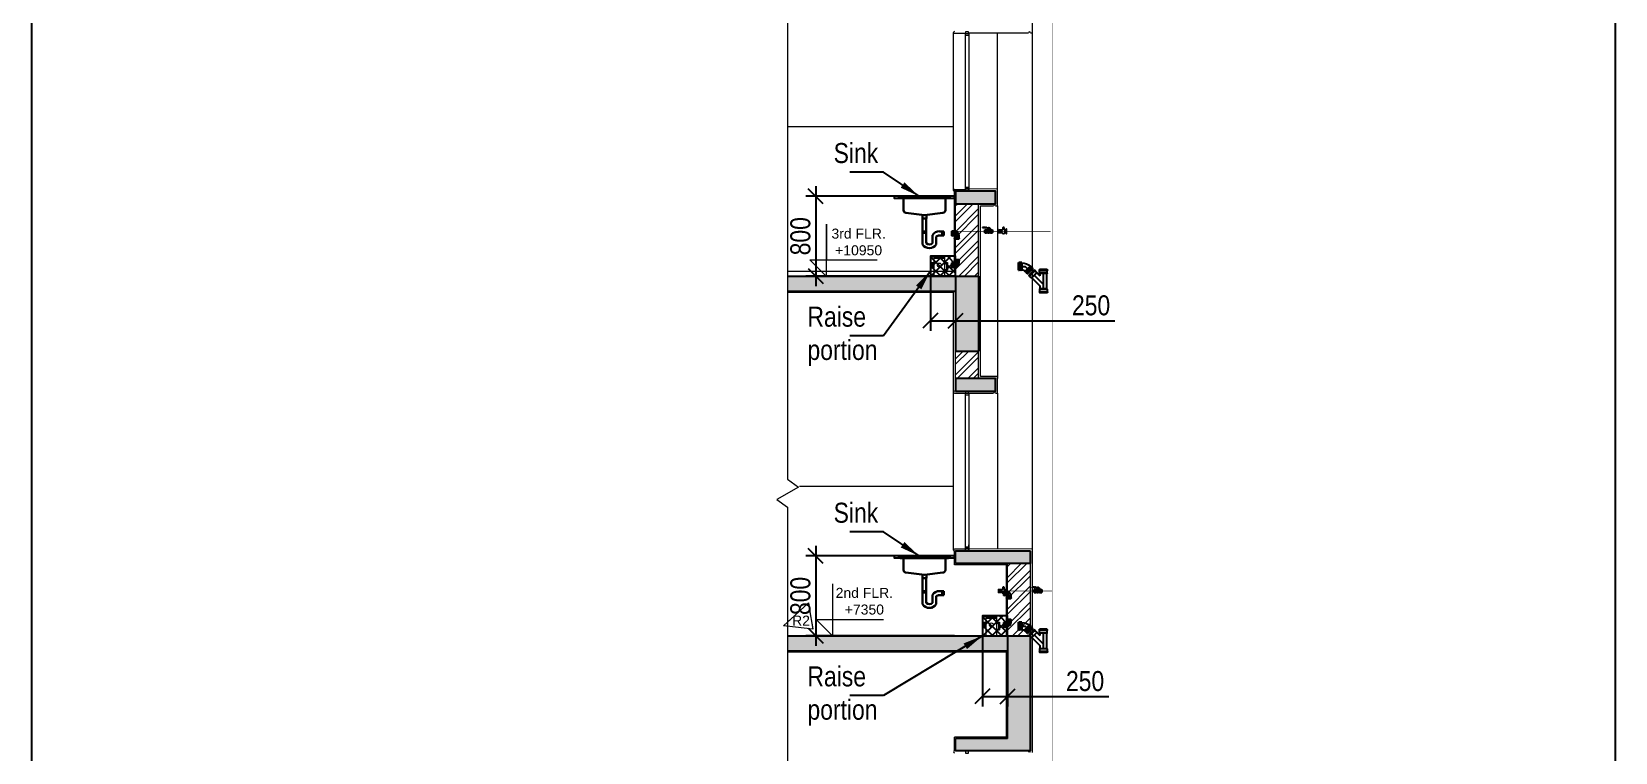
# Model space of a CAD drawing. Header units: inches. Extents: x 5899882 to 5988838, y -468923 to -96891.
# Drawn here: x 5899882 to 5915724, y -291163 to -283951 of the extents above; entities that cross this region are included whole.
import ezdxf

# ---------------------------------------------------------------- set-up
doc = ezdxf.new("R2010")
doc.units = ezdxf.units.IN
doc.header["$MEASUREMENT"] = 0
doc.linetypes.add('1', pattern=[0])
doc.layers.get('Defpoints').update_dxf_attribs({"color": 8})
for name, color, linetype in [('0- SLC ARCH LAYOUT', 7, 'Continuous'), ('0- SLC DIMENSION', 7, 'Continuous'), ('0-SLC-40 MM Waste water pipe', 3, 'Continuous'), ('0-SLC-75MM WASTE PIPE', 6, 'Continuous'), ('0-SLC-Angle stop cock', 5, 'Continuous'), ('0-SLC-DOMESTIC LINE', 5, 'DOMESTIC_LINE'), ('0-SLC-Raised portion', 1, 'Continuous'), ('P-TEXT', 7, 'Continuous')]:
    doc.layers.add(name, color=color, linetype=linetype)
for name, color, linetype, lineweight in [('0-Fixture', 5, 'Continuous', 30), ('0-SLC-CLAMPS', 7, 'Continuous', 9), ('ARLC-DOOR-W', 8, 'Continuous', 5), ('ARLC-ELE0', 8, 'Continuous', 9), ('ARLC-HATCH-C', 8, 'Continuous', 5), ('ARLC-HATCH-W', 251, 'Continuous', 9), ('ARLC-PLASTER', 251, 'Continuous', 0), ('ARLC-RCC', 8, 'Continuous', 25), ('ARLC-TEXT0', 8, 'Continuous', 20), ('ARLC-WALL', 8, 'Continuous', 15), ('M04 Sanitaryware', 174, 'Continuous', 9), ('P-Ball valve', 7, 'Continuous', 0), ('win marks', 41, 'Continuous', 18)]:
    doc.layers.add(name, color=color, linetype=linetype, lineweight=lineweight)
doc.styles.add('ARAIL', font='arial.ttf')
doc.styles.add('ARIAL', font='tahoma.ttf')
doc.styles.add('LT0050R', font='arial.ttf', dxfattribs={"height": 120})
doc.styles.get("Standard").update_dxf_attribs({"font": 'arial.ttf'})
doc.styles.add('swis cn bt', font='swissc.ttf')
doc.linetypes.add('DOMESTIC_LINE', pattern='A,0.5,-0.2,["DWS",ARIAL,S=0.1,R=0,X=-0.1,Y=-0.05],-0.25', length=0.95)
doc.dimstyles.new('LT0050R', dxfattribs={"dimtxt": 120, "dimasz": 80, "dimexe": 80, "dimexo": 50, "dimgap": 80, "dimtad": 0, "dimdec": 0, "dimzin": 0, "dimdsep": 46, "dimtxsty": 'LT0050R', "dimblk": 'ARCHTICK', "dimcen": 1, "dimdle": 80, "dimclrd": 252, "dimclre": 252, "dimclrt": 240, "dimadec": 0, "dimazin": 0, "dimtfac": 1, "dimtdec": 0, "dimtofl": 0, "dimtmove": 1, "dimatfit": 3, "dimfxl": 1, "dimtolj": 1, "dimtzin": 0, "dimlwd": -1, "dimlwe": -1, "dimarcsym": 0})
doc.dimstyles.new('SLC', dxfattribs={"dimtxt": 200, "dimasz": 150, "dimexe": 100, "dimexo": 0, "dimgap": 50, "dimtad": 1, "dimdec": 0, "dimrnd": 5, "dimzin": 1, "dimdsep": 46, "dimtxsty": 'swis cn bt', "dimblk": 'OBLIQUE', "dimcen": 60, "dimdle": 100, "dimclrd": 256, "dimclre": 256, "dimclrt": 256, "dimazin": 0, "dimtfac": 1, "dimtdec": 0, "dimtofl": 0, "dimtmove": 0, "dimatfit": 3, "dimfxl": 0.18, "dimtolj": 1, "dimtzin": 0, "dimarcsym": 0})
pattern_1 = [(45, (-111975504.63, 238837926.83), (-79.549512883, 79.549512883), []), (45, (-111975451.6, 238837926.83), (-79.549512883, 79.549512883), [])]

# ---------------------------------------------------------------- blocks, each defined once
blk = doc.blocks.new('A$C1A363136')
at = {"layer": 'ARLC-HATCH-C'}
for color, points in [(253, [(-2119.5, 12700), (-2119.5, 12575), (-1719.5, 12575), (-1719.5, 12700)]), (253, [(-1889.5, 11850), (-3800.4, 11850), (-3800.4, 11700), (-2119.5, 11700), (-2119.5, 11100), (-1889.5, 11100)]), (253, [(-1719.5, 10700), (-1719.5, 10825), (-2119.5, 10825), (-2119.5, 10700)]), (253, [(-1369.5, 8975), (-1369.5, 9100), (-2119.5, 9100), (-2119.5, 8975)]), (256, [(-1599.5, 7225), (-2119.5, 7225), (-2119.5, 7100), (-1369.5, 7100), (-1369.5, 8250), (-3800.4, 8250), (-3800.4, 8100), (-1599.5, 8100)])]:
    blk.add_hatch(color=color, dxfattribs=at).paths.add_polyline_path(points)
at = {"layer": 'ARLC-HATCH-W', "ltscale": 0.05}
h = blk.add_hatch(dxfattribs=at)
h.set_pattern_fill('ANSI32', color=256, scale=300, style=0)
h.set_pattern_definition(pattern_1)
h.paths.add_polyline_path([(-1889.5, 12575), (-2119.5, 12575), (-2119.5, 11850), (-1889.5, 11850)])
h = blk.add_hatch(dxfattribs=at)
h.set_pattern_fill('ANSI32', color=256, scale=300, style=0)
h.set_pattern_definition(pattern_1)
h.paths.add_polyline_path([(-1889.5, 11100), (-2119.5, 11100), (-2119.5, 10825), (-1889.5, 10825)])
h = blk.add_hatch(dxfattribs=at)
h.set_pattern_fill('ANSI32', color=256, scale=300, style=0)
h.set_pattern_definition(pattern_1)
h.paths.add_polyline_path([(-1599.5, 8250), (-1369.5, 8250), (-1369.5, 8975), (-1599.5, 8975)])
at = {"layer": 'ARLC-DOOR-W', "ltscale": 0.1}
for p, q in [((-3800.4, 16762.2), (-3800.4, 9819.8)), ((-3690.7, 9740.1), (-3907.9, 9616)), ((-3800.4, 9819.8), (-3690.7, 9740.1)), ((-3907.9, 9616), (-3800.4, 9537.9)), ((-3800.4, 9537.9), (-3800.4, -150))]:
    blk.add_line(p, q, dxfattribs=at)
at = {"layer": 'ARLC-DOOR-W', "lineweight": 9}
for p, q in [((-2021, 12700), (-2021, 14281)), ((-1988, 14237.9), (-1988, 12700)), ((-2021, 9100), (-2021, 10681)), ((-1988, 10637.9), (-1988, 9100))]:
    blk.add_line(p, q, dxfattribs=at)
at = {"layer": 'ARLC-ELE0', "ltscale": 0.1}
for p, q in [((-2141, 12709.5), (-2141, 14290.5)), ((-1699.5, 12720), (-1699.5, 14285)), ((-1349.5, 9120), (-1349.5, 14285)), ((-3800.4, 13350), (-2141, 13350)), ((-3680.4, 13350), (-2506.5, 13350)), ((-1699.5, 12555), (-1699.5, 10825)), ((-3800.4, 11900), (-2119.5, 11900)), ((-2141, 9109.5), (-2141, 10690.5)), ((-1699.5, 10680), (-1699.5, 9120)), ((-3680.4, 9750), (-2141, 9750)), ((-3680.4, 9750), (-2518.5, 9750))]:
    blk.add_line(p, q, dxfattribs=at)
at = {"layer": 'ARLC-PLASTER'}
for p, q in [((-1349.5, 14285), (-1349.5, 16525)), ((-2131.5, 14281), (-2017, 14281)), ((-1992, 14285), (-1389.5, 14285)), ((-1369.5, 14285), (-1349.5, 14285)), ((-2131.5, 12719), (-2021, 12719)), ((-2119.5, 12700), (-2131.5, 12700)), ((-2119.5, 10700), (-2131.5, 10700)), ((-2021, 9119), (-2131.5, 9119)), ((-2119.5, 7100), (-2131.5, 7100))]:
    blk.add_line(p, q, dxfattribs=at)
at = {"layer": 'ARLC-PLASTER', "ltscale": 0.1}
for p, q in [((-2131.5, 11900), (-2131.5, 12700)), ((-1699.5, 12720), (-1988, 12723)), ((-1699.5, 12555), (-1699.5, 12720)), ((-1869.5, 10848), (-1869.5, 12555)), ((-1869.5, 12555), (-1739.5, 12555)), ((-1719.5, 12555), (-1699.5, 12555)), ((-3800.4, 11690), (-2141, 11690)), ((-2141, 10690.5), (-2141, 11690)), ((-1699.5, 10845), (-1869.5, 10848)), ((-1699.5, 10680), (-1699.5, 10845)), ((-2131.5, 10681), (-2017, 10681)), ((-1992, 10680), (-1739.5, 10680)), ((-1719.5, 10680), (-1699.5, 10680)), ((-2131.5, 8963), (-2131.5, 9100)), ((-2119.5, 9100), (-2131.5, 9100)), ((-1349.5, 9120), (-1988, 9122.9)), ((-1349.5, 7085), (-1349.5, 9120)), ((-1611.5, 8963), (-2131.5, 8963)), ((-1611.5, 8250), (-1611.5, 8963)), ((-3800.4, 8090), (-1611.5, 8090)), ((-1611.5, 7237), (-1611.5, 8090)), ((-2131.5, 7100), (-2131.5, 7237)), ((-1611.5, 7237), (-2131.5, 7237))]:
    blk.add_line(p, q, dxfattribs=at)
at = {"layer": 'ARLC-PLASTER'}
for centre in [(-2131.5, 14290.5), (-2131.5, 12709.5), (-2131.5, 10690.5), (-2131.5, 9109.5), (-2131.5, 7090.5)]:
    blk.add_arc(centre, 9.5, 90, 270, dxfattribs=at)
at = {"layer": 'ARLC-PLASTER', "ltscale": 0.1}
for centre in [(-1379.5, 14285), (-1729.5, 12555), (-1729.5, 10680), (-1379.5, 7085)]:
    blk.add_arc(centre, 10, 0, 180, dxfattribs=at)
at = {"layer": 'ARLC-RCC', "ltscale": 0.1}
for p, q in [((-3800.4, 11850), (-1889.5, 11850)), ((-1889.5, 11850), (-1889.5, 11100)), ((-3800.4, 11700), (-2119.5, 11700)), ((-2119.5, 11700), (-2119.5, 11100)), ((-2119.5, 11100), (-1889.5, 11100)), ((-2119.5, 8975), (-2119.5, 9100)), ((-1369.5, 9100), (-2119.5, 9100)), ((-1369.5, 8975), (-1369.5, 9100)), ((-1369.5, 8975), (-2119.5, 8975)), ((-3800.4, 8250), (-1599.5, 8250)), ((-3800.4, 8250), (-1369.5, 8250)), ((-3800.4, 8100), (-1599.5, 8100)), ((-1599.5, 7225), (-2119.5, 7225)), ((-2119.5, 7100), (-2119.5, 7225)), ((-1369.5, 7100), (-2119.5, 7100))]:
    blk.add_line(p, q, dxfattribs=at)
at = {"layer": 'ARLC-RCC', "linetype": 'Continuous'}
for p, q in [((-1369.5, 7100), (-1369.5, 8250)), ((-1599.5, 7225), (-1599.5, 8100))]:
    blk.add_line(p, q, dxfattribs=at)
at = {"layer": 'ARLC-RCC', "ltscale": 0.1}
for points in [[(-2119.5, 12575), (-1719.5, 12575), (-1719.5, 12700), (-2119.5, 12700)], [(-2119.5, 10700), (-1719.5, 10700), (-1719.5, 10825), (-2119.5, 10825)]]:
    blk.add_lwpolyline(points, close=True, dxfattribs=at)
at = {"layer": 'ARLC-WALL', "ltscale": 0.1}
for p, q in [((-2119.5, 11850), (-2119.5, 12575)), ((-1889.5, 11850), (-1889.5, 12575)), ((-2119.5, 10825), (-2119.5, 11100)), ((-1889.5, 10825), (-1889.5, 11100)), ((-1599.5, 8250), (-1599.5, 8975)), ((-1369.5, 8250), (-1369.5, 8975))]:
    blk.add_line(p, q, dxfattribs=at)
at = {"layer": 'win marks', "color": 30, "lineweight": 9}
for p, q in [((-1988, 14260.7), (-2021, 14260.7)), ((-1988, 14280), (-1988, 14237.9)), ((-1988, 12739.3), (-2021, 12739.3)), ((-1988, 10660.7), (-2021, 10660.7)), ((-1988, 10680), (-1988, 10637.9)), ((-1988, 9139.3), (-2021, 9139.3)), ((-1988, 9120), (-1988, 9162.1))]:
    blk.add_line(p, q, dxfattribs=at)
at = {"layer": 'win marks', "color": 4, "lineweight": 9}
for points in [[(-1992, 14300), (-1992, 14275), (-2017, 14275), (-2017, 14300)], [(-1992, 12700), (-1992, 12725), (-2017, 12725), (-2017, 12700)], [(-1992, 10700), (-1992, 10675), (-2017, 10675), (-2017, 10700)], [(-1992, 9100), (-1992, 9125), (-2017, 9125), (-2017, 9100)], [(-1992, 7100), (-1992, 7075), (-2017, 7075), (-2017, 7100)]]:
    blk.add_lwpolyline(points, close=True, dxfattribs=at)
at = {"layer": 'ARLC-TEXT0', "linetype": 'Continuous', "char_height": 100, "attachment_point": 5, "style": 'ARAIL', "bg_fill": 2}
for s, insert, width in [('3rd FLR.\\P+10950', (-3089.5, 12192.3), 543.645), ('2nd FLR.\\P+7350', (-3031.9, 8597), 581.944)]:
    blk.add_mtext(s, dxfattribs=dict(at, insert=insert, width=width))
at = {"layer": 'ARLC-TEXT0', "linetype": 'Continuous', "lineweight": 13}
for p, q in [((-3413.7, 12371.7), (-3413.7, 11850)), ((-3413.7, 11850), (-3578, 12015.4)), ((-3578, 12015.4), (-2903, 12015.4)), ((-3351.4, 8771.7), (-3351.4, 8250)), ((-3351.4, 8250), (-3515.7, 8415.4)), ((-3515.7, 8415.4), (-2840.7, 8415.4))]:
    blk.add_line(p, q, dxfattribs=at)
at = {"layer": 'ARLC-TEXT0', "linetype": 'Continuous', "insert": (-3665.6, 8403.3), "char_height": 100, "width": 132.079, "attachment_point": 5, "style": 'ARAIL', "bg_fill": 2}
blk.add_mtext('R2', dxfattribs=at)
at = {"layer": 'ARLC-ELE0', "color": 3}
for p, q in [((-3840.3, 8351.8), (-3591.6, 8581.6)), ((-3591.6, 8581.6), (-3548.1, 8317.1)), ((-3548.1, 8317.1), (-3840.3, 8351.8))]:
    blk.add_line(p, q, dxfattribs=at)
blk = doc.blocks.new('12458')
at = {"layer": '0-Fixture', "color": 140}
for p, q in [((-256, -56, -219), (-256, -62, -219)), ((252, -62, -219), (252, -56, -219)), ((-23, -244, -1093), (-23, -279, -1093)), ((-23, -279, -1093), (18, -279, -1093)), ((-21, -279, -1093), (-21, -463, -1093)), ((17, -279, -1093), (17, -539, -1093)), ((18, -244, -1093), (18, -279, -1093)), ((-121, -459, -1093), (-121, -539, -1093)), ((-83, -446, -1093), (-83, -525, -1093)), ((-21, -439, -1093), (-21, -525, -1093))]:
    blk.add_line(p, q, dxfattribs=at)
for points, elevation in [([(252, -56), (-256, -56)], -219), ([(-154, -407), (-195, -407)], -1093), ([(-195, -447), (-195, -407)], -1093), ([(-148, -447), (-195, -447)], -1093), ([(-179, -447), (-179, -407)], -1093), ([(-21, -409), (17, -409)], -1093), ([(-21, -422), (17, -422)], -1093)]:
    blk.add_lwpolyline(points, dxfattribs=dict(at, elevation=elevation))
for points, elevation in [([(-256, -62, 0.414214), (-242, -76), (238, -76, 0.414215), (252, -62)], -219), ([(-212, -76), (-212, -196, 0.400163), (-187, -222), (-2, -245), (182, -222, 0.400163), (207, -196), (207, -76)], -1093)]:
    blk.add_lwpolyline(points, format="xyb", dxfattribs=dict(at, elevation=elevation))
for centre, radius, start, end in [((-154, -491, -1093), 84.6, 32.7732, 90.9646), ((-151, -492, -1093), 44.6, 46.6418, 93.6529), ((-52, -493, -1093), 82.7, 213.7949, 326.2051), ((-52, -493, -1093), 44.6, 226.6418, 313.3582)]:
    blk.add_arc(centre, radius, start, end, dxfattribs=at)
blk = doc.blocks.new('NMM')
at = {"layer": '0-SLC-40 MM Waste water pipe', "lineweight": 30}
for p, q in [((-41, 31), (-43, 31)), ((-43, 31), (-43, -11)), ((-41, 31), (-43, 31)), ((-43, 31), (-43, -11)), ((-41, 31), (-41, -12)), ((-41, 31), (-41, -12)), ((-38, 32), (-40, 32)), ((-38, 32), (-40, 32)), ((-37, 31), (-37, -12)), ((-22, 31), (-37, 31)), ((-37, 31), (-37, -12)), ((-22, 31), (-37, 31)), ((-22, 31), (-21, 30)), ((-22, 31), (-22, -11)), ((-22, 31), (-21, 30)), ((-22, 31), (-22, -11)), ((-21, 30), (-21, -10)), ((-21, 30), (-21, -10)), ((-41, -11), (-43, -11)), ((-41, -11), (-43, -11)), ((-38, -13), (-40, -13)), ((-38, -13), (-40, -13)), ((-22, -11), (-37, -11)), ((-22, -11), (-37, -11)), ((-22, -11), (-21, -10)), ((-22, -11), (-21, -10)), ((-14, -39), (-14, -41)), ((-14, -39), (-14, -41)), ((30, -38), (-13, -38)), ((30, -38), (-13, -38)), ((30, -42), (-13, -42)), ((30, -42), (-13, -42)), ((-12, -23), (-11, -22)), ((-12, -23), (-11, -22)), ((30, -23), (-12, -23)), ((-12, -23), (-12, -38)), ((30, -23), (-12, -23)), ((-12, -42), (-12, -44)), ((-12, -42), (-12, -44)), ((30, -44), (-12, -44)), ((30, -44), (-12, -44)), ((29, -22), (-11, -22)), ((29, -22), (-11, -22)), ((30, -23), (29, -22)), ((30, -23), (29, -22)), ((30, -23), (30, -38)), ((30, -23), (30, -38)), ((30, -42), (30, -44)), ((30, -42), (30, -44)), ((31, -39), (31, -41)), ((31, -39), (31, -41))]:
    blk.add_line(p, q, dxfattribs=at)
for centre, radius, start, end in [((-40, 31), 1.04, 90.0063, 180.0063), ((-40, 31), 1.04, 90.0063, 180.0063), ((-38, 31), 1.04, 0.0063, 90.0063), ((-38, 31), 1.04, 0.0063, 90.0063), ((-22, 30), 0.347, 45.0063, 90.0063), ((-22, 30), 0.347, 45.0063, 90.0063), ((-23, -22), 51.7, 0.0063, 87.5063), ((-23, -22), 51.7, 65.2302, 87.5063), ((-40, -12), 1.04, 180.0063, 270.0063), ((-40, -12), 1.04, 180.0063, 270.0063), ((-38, -12), 1.04, 270.0063, 0.0063), ((-38, -12), 1.04, 270.0063, 0.0063), ((-22, -11), 0.347, 270.0063, 315.0063), ((-22, -11), 0.347, 270.0063, 315.0063), ((-23, -22), 12.5, 0.7162, 77.8366), ((-23, -22), 12.5, 0.7162, 77.8366), ((-13, -39), 1.04, 90.0063, 180.0063), ((-13, -39), 1.04, 90.0063, 180.0063), ((-13, -41), 1.04, 180.0063, 270.0063), ((-13, -41), 1.04, 180.0063, 270.0063), ((-12, -23), 0.347, 135.0063, 180.0063), ((-12, -23), 0.347, 135.0063, 180.0063), ((-23, -22), 51.7, 0.0063, 22.2825), ((29, -23), 0.347, 0.0063, 45.0063), ((29, -23), 0.347, 0.0063, 45.0063), ((30, -39), 1.04, 0.0063, 90.0063), ((30, -39), 1.04, 0.0063, 90.0063), ((30, -41), 1.04, 270.0063, 0.0063), ((30, -41), 1.04, 270.0063, 0.0063)]:
    blk.add_arc(centre, radius, start, end, dxfattribs=at)
at = {"layer": '0-SLC-40 MM Waste water pipe', "color": 8, "lineweight": 30}
blk.add_arc((-23, -22), 31.9, 0.0063, 87.5063, dxfattribs=at)
blk.add_arc((-23, -22), 31.9, 0.0063, 87.5063, dxfattribs=at)
blk.add_arc((-23, -22), 31.9, 0.0063, 87.5063, dxfattribs=at)
blk.add_arc((-23, -22), 31.9, 0.0063, 87.5063, dxfattribs=at)
blk = doc.blocks.new('_OBLIQUE')
at = {"color": 0, "linetype": 'ByBlock'}
blk.add_line((-0.5, -0.5), (0.5, 0.5), dxfattribs=at)
blk = doc.blocks.new('*D127')
at = {"layer": '0- SLC DIMENSION', "lineweight": -2, "transparency": 16777216}
for p, q in [((5907726, -289098), (5907726, -290097)), ((5908682, -289198), (5907626, -289198)), ((5909113, -289997), (5907626, -289997))]:
    blk.add_line(p, q, dxfattribs=at)
at = {"layer": 'Defpoints', "color": 0, "transparency": 16777216}
for p in [(5908682, -289198), (5907726, -289997), (5909113, -289997)]:
    blk.add_point(p, dxfattribs=at)
at = {"layer": '0- SLC DIMENSION', "lineweight": -2, "transparency": 16777216, "xscale": 150, "yscale": 150, "zscale": 150}
for p, rotation in [((5907726, -289198), 90), ((5907726, -289997), 270)]:
    blk.add_blockref('_OBLIQUE', p, dxfattribs=dict(at, rotation=rotation))
at = {"layer": '0- SLC DIMENSION', "transparency": 16777216, "insert": (5907573, -289598), "char_height": 200, "attachment_point": 5, "rotation": 90, "style": 'swis cn bt'}
blk.add_mtext('\\A1;800', dxfattribs=at)
blk = doc.blocks.new('_ArchTick')
at = {"color": 0, "linetype": 'ByBlock', "const_width": 0.15}
blk.add_lwpolyline([(-0.5, -0.5), (0.5, 0.5)], dxfattribs=at)
blk = doc.blocks.new('A$C23A5667F')
at = {"color": 0}
for p, q in [((-193, 50), (-198, 50)), ((-198, -50), (-198, 50)), ((-193, 122), (-122, 193)), ((-190, 119), (-193, 122)), ((-193, -52), (-193, 52)), ((-191, 118), (-118, 191)), ((-187, 111), (-191, 114)), ((-186, 54), (-191, 54)), ((-184, 111), (-111, 184)), ((-158, 87), (-183, 112)), ((-183, -52), (-183, 52)), ((-148, 50), (-183, 50)), ((-157, 87), (-87, 157)), ((-157, 87), (-154, 87)), ((-154, 87), (-87, 154)), ((-154, 87), (-115, 47)), ((-148, -50), (-148, 50)), ((-147, 50), (-145, 47)), ((-145, -48), (-145, 47)), ((-119, 190), (-122, 193)), ((-111, 187), (-114, 191)), ((-87, 158), (-112, 183)), ((-87, 157), (-87, 154)), ((-87, 154), (20, 47)), ((63, 50), (61, 47)), ((61, -48), (61, 47)), ((64, 50), (100, 50)), ((64, -50), (64, 50)), ((100, -52), (100, 52)), ((102, 54), (107, 54)), ((110, -52), (110, 52)), ((110, 50), (114, 50)), ((114, -50), (114, 50)), ((-193, -50), (-198, -50)), ((-186, -54), (-191, -54)), ((-148, -50), (-183, -50)), ((-147, -50), (-145, -48)), ((63, -50), (61, -48)), ((64, -50), (100, -50)), ((102, -54), (107, -54)), ((110, -50), (114, -50))]:
    blk.add_line(p, q, dxfattribs=at)
for points in [[(-145, 47), (-115, 47)], [(20, 47), (61, 47)], [(61, -48), (-145, -48)]]:
    blk.add_lwpolyline(points, dxfattribs=at)
at = {"color": 8}
for points in [[(61, 0), (-145, 0)], [(-120, 120), (0, 0)]]:
    blk.add_lwpolyline(points, dxfattribs=at)
at = {"color": 0}
for centre, radius, start, end in [((-191, 52), 2.5, 90, 180), ((-189, 116), 2.5, 135, 225), ((-186, 113), 2.5, 225, 315), ((-186, 52), 2.5, 0, 90), ((-157, 87), 0.833, 225, 270), ((-148, 49), 0.833, 45, 90), ((-116, 189), 2.5, 45, 135), ((-113, 186), 2.5, 315, 45), ((-87, 157), 0.833, 0, 45), ((64, 49), 0.833, 90, 135), ((102, 52), 2.5, 90, 180), ((107, 52), 2.5, 0, 90), ((-191, -52), 2.5, 180, 270), ((-186, -52), 2.5, 270, 0), ((-148, -49), 0.833, 270, 315), ((64, -49), 0.833, 225, 270), ((102, -52), 2.5, 180, 270), ((107, -52), 2.5, 270, 0)]:
    blk.add_arc(centre, radius, start, end, dxfattribs=at)
blk = doc.blocks.new('1248')
at = {"color": 0}
for p, q in [((-74, 21), (-75, 19)), ((-75, 19), (-71, 15)), ((-21, 74), (-74, 21)), ((-69, 16), (-71, 15)), ((-16, 69), (-69, 16)), ((-58, 5), (-69, 16)), ((-58, 5), (-59, 3)), ((-59, 3), (-56, 1)), ((-58, 5), (-5, 58)), ((-55, 1), (-56, 1)), ((-1, 55), (-55, 1)), ((-52, -1), (-55, 1)), ((-52, -1), (1, 52)), ((-52, -1), (1, 52)), ((1, 49), (-49, -1)), ((-21, 74), (-19, 75)), ((-19, 75), (-15, 70)), ((-16, 69), (-15, 70)), ((-5, 58), (-16, 69)), ((-5, 58), (-3, 59)), ((-3, 59), (-1, 56)), ((-1, 55), (-1, 56)), ((1, 52), (-1, 55)), ((1, 49), (1, 52)), ((34, 35), (36, 37)), ((34, -35), (34, 35)), ((36, 37), (40, 37)), ((36, 37), (36, -38)), ((36, 37), (36, -38)), ((40, 37), (41, 39)), ((40, -38), (40, 37)), ((43, 39), (41, 39)), ((44, 37), (43, 39)), ((44, 37), (60, 37)), ((44, 37), (44, -38)), ((60, 37), (60, 39)), ((67, 39), (60, 39)), ((60, -38), (60, 37)), ((67, 39), (68, 37)), ((68, -38), (68, 37)), ((-49, -1), (-52, -1)), ((34, -35), (36, -38)), ((36, -38), (40, -38)), ((40, -38), (41, -39)), ((43, -39), (41, -39)), ((44, -38), (43, -39)), ((44, -38), (60, -38)), ((60, -38), (60, -39)), ((67, -39), (60, -39)), ((68, -38), (67, -39))]:
    blk.add_line(p, q, dxfattribs=at)
at = {"color": 8}
blk.add_lwpolyline([(-48, 48), (0, 0), (68, 0)], dxfattribs=at)
at = {"color": 0}
for major_axis, start_param, end_param in [((0, 47.3), 2.356166, 3.141564), ((0, 118), 2.356191, 3.14159)]:
    blk.add_ellipse((34, 83), major_axis=major_axis, ratio=1, start_param=start_param, end_param=end_param, dxfattribs=at)
blk = doc.blocks.new('Hex Nut - 10 mm side')
at = {"color": 0, "linetype": 'Continuous'}
for p, q in [((-7, -7), (-7, 7)), ((-1, 9), (-6, 9)), ((-1, 5), (-6, 5)), ((0, -7), (0, 7)), ((-1, -5), (-6, -5)), ((-1, -9), (-6, -9))]:
    blk.add_line(p, q, dxfattribs=at)
for centre, radius, start, end in [((-3, 7), 4.19, 147.1328, 212.8672), ((9, 0), 15.7, 163.2213, 196.7787), ((-4, 7), 4.19, 327.1328, 32.8672), ((-16, 0), 15.7, 343.2213, 16.7787), ((-3, -7), 4.19, 147.1328, 212.8672), ((-4, -7), 4.19, 327.1328, 32.8672)]:
    blk.add_arc(centre, radius, start, end, dxfattribs=at)
blk = doc.blocks.new('balval')
at = {"layer": 'P-TEXT', "color": 7}
for p, q in [((-206, 141), (-218, 122)), ((-218, -125), (-218, 122)), ((-207, -90), (-207, 86)), ((-75, 86), (-207, 86)), ((-74, 141), (-206, 141)), ((0, 145), (64, 144)), ((31, 164), (31, 262)), ((31, 164), (47, 164)), ((47, 164), (47, 246)), ((67, 298), (222, 297)), ((83, 281), (226, 281)), ((136, -17), (186, 44)), ((186, 44), (260, -17)), ((261, 143), (286, 120)), ((286, 120), (285, -127)), ((357, 120), (286, 120)), ((294, 302), (376, 365)), ((299, 286), (380, 348)), ((356, -127), (357, 120)), ((368, 139), (357, 120)), ((367, -91), (368, 85)), ((536, 139), (368, 139)), ((535, 84), (368, 85)), ((394, 369), (479, 369)), ((398, 353), (479, 353)), ((533, 381), (479, 369)), ((533, 349), (479, 353)), ((533, 381), (760, 380)), ((533, 349), (762, 348)), ((535, -92), (535, 84)), ((536, 139), (547, 120)), ((547, 120), (546, -128)), ((760, 380), (762, 348)), ((-218, -2), (-229, -2)), ((-207, -145), (-218, -125)), ((-75, -90), (-207, -90)), ((-75, -145), (-207, -145)), ((0, -149), (258, -150)), ((186, -77), (136, -17)), ((260, -17), (186, -77)), ((259, -150), (285, -127)), ((356, -127), (285, -127)), ((367, -146), (356, -127)), ((535, -92), (367, -91)), ((535, -147), (367, -146)), ((535, -147), (546, -128))]:
    blk.add_line(p, q, dxfattribs=at)
for points in [[(-74, 163), (-39, 163), (-40, -162), (-75, -162)], [(-39, 163), (0, 163), (0, -163), (-40, -162)], [(85, 217), (215, 216), (215, 237), (85, 238)], [(266, -83), (129, -83), (130, 50), (266, 49)], [(260, -77), (135, -77), (136, 44), (260, 43)], [(260, -145), (135, -144), (135, -89), (260, -89)]]:
    blk.add_lwpolyline(points, close=True, dxfattribs=at)
for points in [[(259, 144), (260, 216), (64, 217), (64, 144)], [(136, 118), (136, 88), (260, 87), (261, 143), (258, 143)]]:
    blk.add_lwpolyline(points, dxfattribs=at)
for centre, radius, start, end in [((-181, 112), 36.2, 145.90551, 225.80836), ((-125, 42), 93.2, 151.61979, 208.04179), ((67, 262), 35.7, 89.83079, 179.83079), ((83, 246), 35.7, 89.83079, 179.83079), ((162, 312), 195, 239.6656, 299.54462), ((224, 832), 535, 269.76756, 277.56373), ((228, 816), 535, 269.76756, 277.56373), ((259, 142), 1.79, 48.40123, 123.4962), ((450, 40), 93.2, 151.61979, 208.04179), ((393, 111), 36.2, 145.90551, 225.80836), ((394, 334), 35.7, 89.83079, 120.09191), ((398, 317), 35.7, 89.83079, 120.09191), ((510, 110), 36.2, 313.85321, 33.75606), ((453, 40), 93.2, 331.61979, 28.04179), ((-125, -46), 93.2, 151.61979, 208.04179), ((-182, -116), 36.2, 133.85321, 213.75606), ((258, -148), 1.79, 269.83079, 311.26035), ((449, -48), 93.2, 151.61979, 208.04179), ((392, -118), 36.2, 133.85321, 213.75606), ((453, -48), 93.2, 331.61979, 28.04179), ((510, -118), 36.2, 325.90551, 45.80836)]:
    blk.add_arc(centre, radius, start, end, dxfattribs=at)
at = {"layer": 'P-TEXT', "color": 7, "xscale": 6.18499828221724, "yscale": 6.18499828221724, "zscale": 6.18499828221724, "rotation": 269.8307868527402}
for p in [(150, 298), (150, 238)]:
    blk.add_blockref('Hex Nut - 10 mm side', p, dxfattribs=at)
blk = doc.blocks.new('XREF1$0$Stop Cock Ele-1')
at = {"layer": '0-SLC-Angle stop cock', "color": 140}
for p, q in [((-175, 31), (-169, 39)), ((-175, 31), (-175, -31)), ((-169, 39), (-169, -39)), ((-169, 39), (-114, 33)), ((-114, 11), (-169, 13)), ((-114, 33), (-114, -33)), ((-114, 28), (-100, 28)), ((-100, 28), (-72, 49)), ((-100, -28), (-100, 28)), ((-72, 49), (-72, 81)), ((-52, 81), (-72, 81)), ((-52, 49), (-52, 81)), ((-25, 28), (-52, 49)), ((-25, -28), (-25, 28)), ((-25, 28), (-7, 28)), ((-169, -39), (-175, -31)), ((-114, -11), (-169, -13)), ((-114, -33), (-169, -39)), ((-114, -28), (-100, -28))]:
    blk.add_line(p, q, dxfattribs=at)
for points in [[(-72, 55), (-75, 58), (-72, 62), (-75, 65), (-72, 68), (-75, 71), (-72, 75), (-75, 78), (-72, 81)], [(-52, 49), (-72, 49)], [(-52, 55), (-49, 58), (-52, 62), (-49, 65), (-52, 68), (-49, 71), (-52, 75), (-49, 78), (-52, 81)]]:
    blk.add_lwpolyline(points, dxfattribs=at)
for points in [[(-25, -28), (-7, -28), (-7, 28), (-25, 28)], [(-7, 49), (-7, -49), (0, -49), (0, 49)]]:
    blk.add_lwpolyline(points, close=True, dxfattribs=at)
blk.add_arc((-62, -4), 44.2, 211.947, 328.053, dxfattribs=at)
blk = doc.blocks.new('*D437')
at = {"layer": '0- SLC DIMENSION', "lineweight": -2, "transparency": 16777216}
for p, q in [((5908682, -285598), (5907626, -285598)), ((5907726, -285498), (5907726, -286497)), ((5909113, -286397), (5907626, -286397))]:
    blk.add_line(p, q, dxfattribs=at)
at = {"layer": 'Defpoints', "color": 0, "transparency": 16777216}
for p in [(5908682, -285598), (5907726, -286397), (5909113, -286397)]:
    blk.add_point(p, dxfattribs=at)
at = {"layer": '0- SLC DIMENSION', "lineweight": -2, "transparency": 16777216, "xscale": 150, "yscale": 150, "zscale": 150}
for p, rotation in [((5907726, -285598), 90), ((5907726, -286397), 270)]:
    blk.add_blockref('_OBLIQUE', p, dxfattribs=dict(at, rotation=rotation))
at = {"layer": '0- SLC DIMENSION', "transparency": 16777216, "insert": (5907573, -285998), "char_height": 200, "attachment_point": 5, "rotation": 90, "style": 'swis cn bt'}
blk.add_mtext('\\A1;800', dxfattribs=at)
blk = doc.blocks.new('*D438')
at = {"layer": '0- SLC DIMENSION', "lineweight": -2, "transparency": 16777216}
for p, q in [((5909393, -289998), (5909393, -290704)), ((5909645, -289998), (5909645, -290704)), ((5909393, -290604), (5909745, -290604)), ((5909645, -290604), (5910656, -290604))]:
    blk.add_line(p, q, dxfattribs=at)
at = {"layer": 'Defpoints', "color": 0, "transparency": 16777216}
for p in [(5909393, -289998), (5909645, -289998), (5909393, -290604)]:
    blk.add_point(p, dxfattribs=at)
at = {"layer": '0- SLC DIMENSION', "lineweight": -2, "transparency": 16777216, "xscale": 150, "yscale": 150, "zscale": 150, "rotation": 180}
blk.add_blockref('_OBLIQUE', (5909393, -290604), dxfattribs=at)
at = {"layer": '0- SLC DIMENSION', "lineweight": -2, "transparency": 16777216, "xscale": 150, "yscale": 150, "zscale": 150}
blk.add_blockref('_OBLIQUE', (5909645, -290604), dxfattribs=at)
at = {"layer": '0- SLC DIMENSION', "transparency": 16777216, "insert": (5910420, -290451), "char_height": 200, "attachment_point": 5, "style": 'swis cn bt'}
blk.add_mtext('\\A1;250', dxfattribs=at)
blk = doc.blocks.new('*D439')
at = {"layer": '0- SLC DIMENSION', "lineweight": -2, "transparency": 16777216}
for p, q in [((5908873, -286398), (5908873, -286944)), ((5909125, -286398), (5909125, -286944)), ((5908873, -286844), (5909225, -286844)), ((5909125, -286844), (5910716, -286844))]:
    blk.add_line(p, q, dxfattribs=at)
at = {"layer": 'Defpoints', "color": 0, "transparency": 16777216}
for p in [(5908873, -286398), (5909125, -286398), (5908873, -286844)]:
    blk.add_point(p, dxfattribs=at)
at = {"layer": '0- SLC DIMENSION', "lineweight": -2, "transparency": 16777216, "xscale": 150, "yscale": 150, "zscale": 150, "rotation": 180}
blk.add_blockref('_OBLIQUE', (5908873, -286844), dxfattribs=at)
at = {"layer": '0- SLC DIMENSION', "lineweight": -2, "transparency": 16777216, "xscale": 150, "yscale": 150, "zscale": 150}
blk.add_blockref('_OBLIQUE', (5909125, -286844), dxfattribs=at)
at = {"layer": '0- SLC DIMENSION', "transparency": 16777216, "insert": (5910480, -286691), "char_height": 200, "attachment_point": 5, "style": 'swis cn bt'}
blk.add_mtext('\\A1;250', dxfattribs=at)

msp = doc.modelspace()

# ---------------------------------------------------------------- linework, layer by layer
msp.add_lwpolyline([(5899882.4, -274754.9), (5915724.2, -274754.9), (5915724.2, -300281.4), (5899882.4, -300281.4)], close=True)

# ---------------------------------------------------------------- next in the draw order: block references
at = {"layer": '0- SLC ARCH LAYOUT'}
msp.add_blockref('A$C1A363136', (5911244.1, -298248.3), dxfattribs=at)

# ---------------------------------------------------------------- next in the draw order: hatches: boundary and pattern name
at = {"layer": '0-SLC-Raised portion'}
h = msp.add_hatch(dxfattribs=at)
h.set_pattern_fill('ANSI37', color=256, scale=500, angle=270)
h.set_pattern_definition([(315, (8687901.32, 319420.9), (44.1941738, 44.1941738), []), (45, (8687901.32, 319420.9), (-44.1941738, 44.1941738), [])])
h.paths.add_polyline_path([(5908873, -286398.3), (5909124.6, -286398.3), (5909124.6, -286198.3), (5908873, -286198.3)])
h = msp.add_hatch(dxfattribs=at)
h.set_pattern_fill('ANSI37', color=256, scale=500, angle=270)
h.set_pattern_definition([(315, (8688421.32, 315820.9), (44.1941738, 44.1941738), []), (45, (8688421.32, 315820.9), (-44.1941738, 44.1941738), [])])
h.paths.add_polyline_path([(5909393, -289998.3), (5909644.6, -289998.3), (5909644.6, -289798.3), (5909393, -289798.3)])
at = {"layer": 'M04 Sanitaryware'}
h = msp.add_hatch(dxfattribs=at)
h.set_pattern_fill('ANGLE', color=22, scale=10.318975, style=0)
h.set_pattern_definition([(0, (5414247.4973, -290455.8154), (0, 2.837718187), [2.063795045, -0.773923142]), (90, (5414247.4973, -290455.8154), (-2.837718187, 0), [2.063795045, -0.773923142])])
h.paths.add_polyline_path([(5909014.2, -286193.5), (5908911, -286193.5), (5908911, -286198.3), (5909014.2, -286198.3)])
h = msp.add_hatch(dxfattribs=at)
h.set_pattern_fill('ANGLE', color=22, scale=10.318975, style=0)
h.set_pattern_definition([(0, (5414767.4973, -294055.8154), (0, 2.837718187), [2.063795045, -0.773923142]), (90, (5414767.4973, -294055.8154), (-2.837718187, 0), [2.063795045, -0.773923142])])
h.paths.add_polyline_path([(5909534.2, -289793.5), (5909431, -289793.5), (5909431, -289798.3), (5909534.2, -289798.3)])

# ---------------------------------------------------------------- next in the draw order: linework, layer by layer
at = {"color": 0}
for points in [[(5909112.6, -285598.3), (5908510.3, -285598.3), (5908510.3, -285618.2), (5909112.6, -285618.2)], [(5909112.6, -289198.3), (5908510.3, -289198.3), (5908510.3, -289218.2), (5909112.6, -289218.2)]]:
    msp.add_lwpolyline(points, close=True, dxfattribs=at)
at = {"layer": '0-SLC-CLAMPS', "color": 6}
for centre in [(5908962.3, -286287.3, 0), (5909482.3, -289887.3, 0)]:
    msp.add_circle(centre, 20, dxfattribs=at)
at = {"layer": '0-SLC-DOMESTIC LINE', "color": 5, "linetype": '1', "const_width": 5}
for points in [[(5910091.4, -282613), (5910091.4, -297968)], [(5910076.4, -285948.3), (5909112.6, -285948.3)], [(5910091.4, -289548.3), (5909632.6, -289548.3)]]:
    msp.add_lwpolyline(points, dxfattribs=at)
at = {"layer": '0-SLC-Raised portion'}
for points in [[(5908873, -286398.3), (5909124.6, -286398.3), (5909124.6, -286198.3), (5908873, -286198.3)], [(5909393, -289998.3), (5909644.6, -289998.3), (5909644.6, -289798.3), (5909393, -289798.3)]]:
    msp.add_lwpolyline(points, close=True, dxfattribs=at)
at = {"layer": 'M04 Sanitaryware', "color": 22, "linetype": 'Continuous'}
for p, q in [((5908918.4, -286193.5), (5908918.4, -286219.3)), ((5908925.7, -286193.5), (5908925.7, -286219.3)), ((5908933.1, -286193.5), (5908933.1, -286219.3)), ((5908940.5, -286193.5), (5908940.5, -286219.3)), ((5908947.9, -286193.5), (5908947.9, -286219.3)), ((5908955.2, -286193.5), (5908955.2, -286219.3)), ((5908962.6, -286219.3), (5908962.6, -286193.5)), ((5908970, -286193.5), (5908970, -286219.3)), ((5908977.3, -286193.5), (5908977.3, -286219.3)), ((5908984.7, -286193.5), (5908984.7, -286219.3)), ((5908992.1, -286193.5), (5908992.1, -286219.3)), ((5908999.4, -286193.5), (5908999.4, -286219.3)), ((5909006.8, -286193.5), (5909006.8, -286219.3)), ((5909438.4, -289793.5), (5909438.4, -289819.3)), ((5909445.7, -289793.5), (5909445.7, -289819.3)), ((5909453.1, -289793.5), (5909453.1, -289819.3)), ((5909460.5, -289793.5), (5909460.5, -289819.3)), ((5909467.9, -289793.5), (5909467.9, -289819.3)), ((5909475.2, -289793.5), (5909475.2, -289819.3)), ((5909482.6, -289819.3), (5909482.6, -289793.5)), ((5909490, -289793.5), (5909490, -289819.3)), ((5909497.3, -289793.5), (5909497.3, -289819.3)), ((5909504.7, -289793.5), (5909504.7, -289819.3)), ((5909512.1, -289793.5), (5909512.1, -289819.3)), ((5909519.4, -289793.5), (5909519.4, -289819.3)), ((5909526.8, -289793.5), (5909526.8, -289819.3))]:
    msp.add_line(p, q, dxfattribs=at)
at = {"layer": 'M04 Sanitaryware', "color": 6, "linetype": 'Continuous'}
for p, q in [((5908881.5, -286261.8), (5908911, -286261.8)), ((5908881.5, -286261.8), (5908881.5, -286313.4)), ((5908881.5, -286267), (5908911, -286267)), ((5908881.5, -286308.2), (5908911, -286308.2)), ((5908881.5, -286313.4), (5908911, -286313.4)), ((5908884.3, -286261.8), (5908884.3, -286313.4)), ((5908887.1, -286261.8), (5908887.1, -286313.4)), ((5908889.9, -286261.8), (5908889.9, -286313.4)), ((5908892.7, -286261.8), (5908892.7, -286313.4)), ((5909014.2, -286261.8), (5909043.7, -286261.8)), ((5909014.2, -286267), (5909043.7, -286267)), ((5909014.2, -286331.7), (5909043.7, -286331.7)), ((5909014.2, -286336.9), (5909043.7, -286336.9)), ((5909032.5, -286261.8), (5909032.5, -286336.9)), ((5909035.3, -286261.8), (5909035.3, -286336.9)), ((5909038.1, -286261.8), (5909038.1, -286336.9)), ((5909040.9, -286261.8), (5909040.9, -286336.9)), ((5909043.7, -286261.8), (5909043.7, -286336.9)), ((5909401.5, -289861.8), (5909431, -289861.8)), ((5909401.5, -289861.8), (5909401.5, -289913.4)), ((5909401.5, -289867), (5909431, -289867)), ((5909404.3, -289861.8), (5909404.3, -289913.4)), ((5909407.1, -289861.8), (5909407.1, -289913.4)), ((5909409.9, -289861.8), (5909409.9, -289913.4)), ((5909412.7, -289861.8), (5909412.7, -289913.4)), ((5909534.2, -289861.8), (5909563.7, -289861.8)), ((5909534.2, -289867), (5909563.7, -289867)), ((5909552.5, -289861.8), (5909552.5, -289936.9)), ((5909555.3, -289861.8), (5909555.3, -289936.9)), ((5909558.1, -289861.8), (5909558.1, -289936.9)), ((5909560.9, -289861.8), (5909560.9, -289936.9)), ((5909563.7, -289861.8), (5909563.7, -289936.9)), ((5909401.5, -289908.2), (5909431, -289908.2)), ((5909401.5, -289913.4), (5909431, -289913.4)), ((5909534.2, -289931.7), (5909563.7, -289931.7)), ((5909534.2, -289936.9), (5909563.7, -289936.9))]:
    msp.add_line(p, q, dxfattribs=at)
at = {"layer": 'M04 Sanitaryware', "color": 22}
for points in [[(5909014.2, -286193.5), (5908911, -286193.5), (5908911, -286198.3), (5909014.2, -286198.3)], [(5909534.2, -289793.5), (5909431, -289793.5), (5909431, -289798.3), (5909534.2, -289798.3)]]:
    msp.add_lwpolyline(points, close=True, dxfattribs=at)
at = {"layer": 'M04 Sanitaryware', "color": 22, "linetype": 'Continuous'}
for points in [[(5908911, -286193.5), (5909014.2, -286193.5), (5909014.2, -286219.3), (5908911, -286219.3)], [(5909431, -289793.5), (5909534.2, -289793.5), (5909534.2, -289819.3), (5909431, -289819.3)]]:
    msp.add_lwpolyline(points, close=True, dxfattribs=at)
at = {"layer": 'M04 Sanitaryware', "color": 6}
for points in [[(5909014.2, -286398.3), (5908911, -286398.3), (5908911, -286219.3), (5909014.2, -286219.3)], [(5909534.2, -289998.3), (5909431, -289998.3), (5909431, -289819.3), (5909534.2, -289819.3)]]:
    msp.add_lwpolyline(points, close=True, dxfattribs=at)

# ---------------------------------------------------------------- next in the draw order: block references
at = {"layer": '0-Fixture', "color": 1, "linetype": 'ByBlock', "lineweight": -2, "xscale": -1}
for p in [(5908810.5, -285542.5, 218.6), (5908810.5, -289142.5, 218.6)]:
    msp.add_blockref('12458', p, dxfattribs=at)
at = {"layer": '0-SLC-40 MM Waste water pipe', "color": 1}
for p in [(5909128.7, -285979.5), (5909648.7, -289579.5)]:
    msp.add_blockref('NMM', p, dxfattribs=at)
at = {"layer": '0-SLC-40 MM Waste water pipe', "color": 1, "xscale": -1, "rotation": 180}
for p in [(5909128.7, -286277.8), (5909648.7, -289877.8)]:
    msp.add_blockref('NMM', p, dxfattribs=at)
at = {"layer": '0-SLC-75MM WASTE PIPE'}
for name, p, xscale, yscale, zscale, rotation in [('1248', (5909822.1, -286299.4), -1.000059464691146, 1.000059464691146, 1.000059464691146, 134.9975434898814), ('A$C23A5667F', (5910002.9, -286480.2), -0.75, 0.75, 0.75, 90.00054988675716), ('1248', (5909822.1, -289899.4), -1.000059464691146, 1.000059464691146, 1.000059464691146, 134.9975434898814), ('A$C23A5667F', (5910002.9, -290080.2), -0.75, 0.75, 0.75, 90.00054988675716)]:
    msp.add_blockref(name, p, dxfattribs=dict(at, xscale=xscale, yscale=yscale, zscale=zscale, rotation=rotation))
at = {"layer": '0-SLC-Angle stop cock', "xscale": 0.4507211538251, "yscale": 0.4507211538251, "zscale": 0.4507211538251}
for p in [(5909632.6, -285948.3), (5909632.6, -289548.3)]:
    msp.add_blockref('XREF1$0$Stop Cock Ele-1', p, dxfattribs=at)
at = {"layer": 'P-Ball valve', "lineweight": 50, "xscale": -0.10247897088, "yscale": 0.10247897088, "zscale": 0.10247897088}
for p in [(5909472.8, -285948.3), (5909965.4, -289548.3)]:
    msp.add_blockref('balval', p, dxfattribs=at)

# ---------------------------------------------------------------- next in the draw order: texts
at = {"layer": '0-SLC-Raised portion', "char_height": 200, "width": 133.98, "attachment_point": 1}
for insert in [(5907642.9, -286702.9, 0), (5907642.9, -290302.9, 0)]:
    msp.add_mtext('{\\fSwis721 Cn BT|b0|i0|c0|p34;Raise portion}', dxfattribs=dict(at, insert=insert))
at = {"layer": 'P-TEXT', "color": 7, "char_height": 200, "width": 133.98, "attachment_point": 1}
for insert in [(5907904.9, -285065.3, 0), (5907904.9, -288665.3, 0)]:
    msp.add_mtext('{\\fSwis721 Cn BT|b0|i0|c0|p34;Sink}', dxfattribs=dict(at, insert=insert))

# ---------------------------------------------------------------- next in the draw order: dimensions: what is measured, and where the dimension line sits
at = {"layer": '0- SLC DIMENSION'}
for base, p1, p2, picture, middle in [((5907725.5, -286397.1), (5908681.7, -285598.3), (5909112.6, -286397.1), '*D437', (5907572.8, -285997.7)), ((5907725.5, -289997.1), (5908681.7, -289198.3), (5909112.6, -289997.1), '*D127', (5907572.8, -289597.7))]:
    dim = msp.add_linear_dim(base=base, p1=p1, p2=p2, angle=90, dimstyle='SLC', override={"dimfxl": 0}, dxfattribs=at)
    dim.commit()
    dim.dimension.update_dxf_attribs({"geometry": picture, "text_midpoint": middle})
at = {"layer": '0- SLC DIMENSION', "color": 1}
dim = msp.add_linear_dim(base=(5908873, -286843.7), p1=(5909124.6, -286398.3), p2=(5908873, -286398.3), dimstyle='SLC', dxfattribs=at)
dim.commit()
dim.dimension.update_dxf_attribs({"geometry": '*D439', "text_midpoint": (5910479.5, -286843.7), "dimtype": 160})
dim = msp.add_linear_dim(base=(5909393, -290603.7), p1=(5909644.6, -289998.3), p2=(5909393, -289998.3), angle=180, dimstyle='SLC', dxfattribs=at)
dim.commit()
dim.dimension.update_dxf_attribs({"geometry": '*D438', "text_midpoint": (5910419.5, -290603.7), "dimtype": 161})

# ---------------------------------------------------------------- next in the draw order: leaders
at = {"layer": '0-SLC-Raised portion'}
for points in [[(5908873, -286348.3), (5908404.7, -286994.9), (5908066.8, -286994.9)], [(5909393, -289998.3), (5908404.7, -290594.9), (5908066.8, -290594.9)]]:
    msp.add_leader(points, dimstyle='LT0050R', override={"dimasz": 200, "dimclrd": 256, "dimfxl": 160}, dxfattribs=at)
at = {"layer": 'P-TEXT', "color": 7}
for points in [[(5908759.9, -285598.3), (5908404.7, -285357.4), (5908066.8, -285357.4)], [(5908759.9, -289198.3), (5908404.7, -288957.4), (5908066.8, -288957.4)]]:
    msp.add_leader(points, dimstyle='LT0050R', override={"dimasz": 200, "dimclrd": 256, "dimfxl": 160}, dxfattribs=at)

doc.saveas('drawing.dxf')
